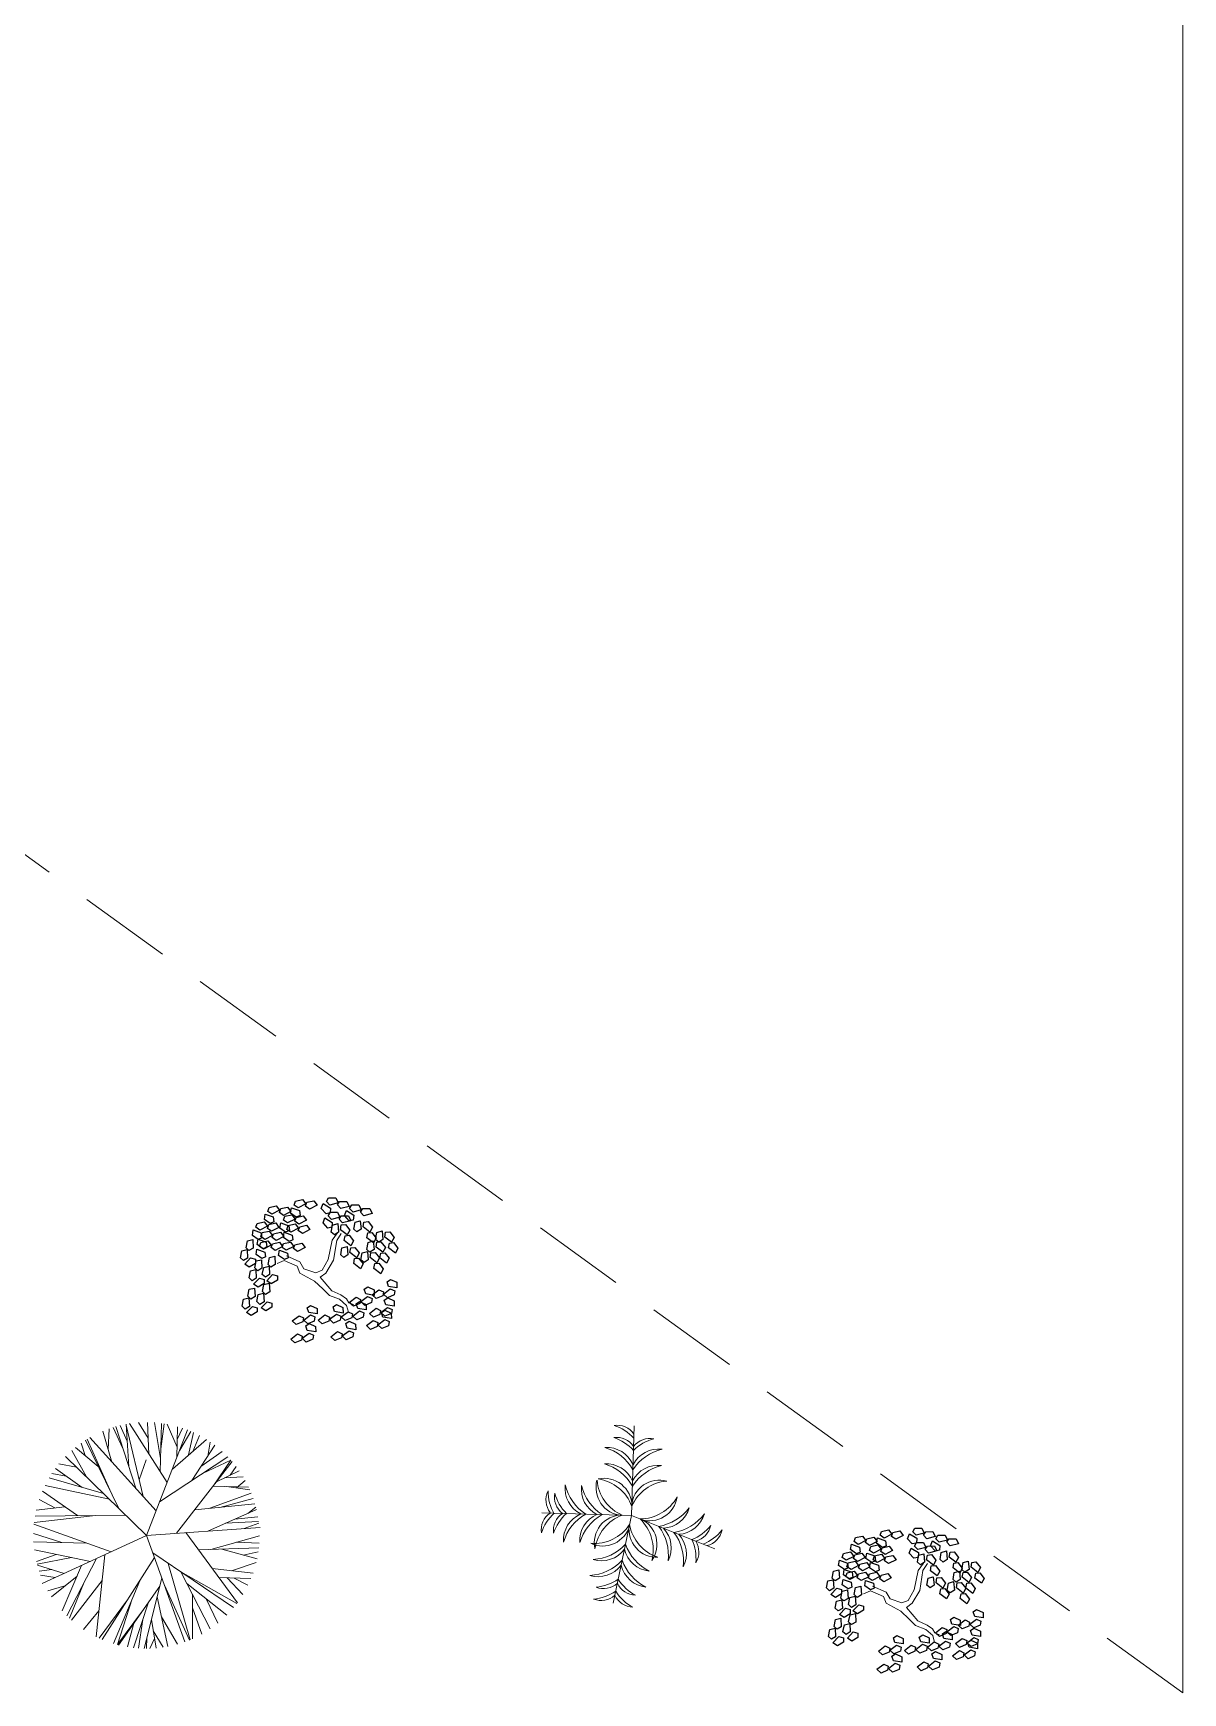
# Model space of a CAD drawing. Header units: millimetres. Extents: x 997 to 4249, y 599 to 1440.
# Drawn here: x 1885.3 to 1924.5, y 660.9 to 717.4 of the extents above; entities that cross this region are included whole.
import ezdxf

# ---------------------------------------------------------------- set-up
doc = ezdxf.new("R2010")
doc.units = ezdxf.units.MM
doc.linetypes.add('Continuo', pattern=[0])
doc.linetypes.add('DASHED', pattern=[19.05, 12.7, -6.35])
doc.layers.add('cercas existentes', color=18, linetype='Continuous')
doc.layers.add('taludes', color=9, linetype='Continuous')

# ---------------------------------------------------------------- blocks, each defined once
blk = doc.blocks.new('L', base_point=(1.368, 0.591))
at = {"linetype": 'Continuo'}
for p, q in [((1.281, 0.65), (1.312, 0.675)), ((1.294, 0.6), (1.281, 0.65)), ((1.312, 0.675), (1.342, 0.621)), ((1.342, 0.621), (1.322, 0.591)), ((1.275, 0.567), (1.306, 0.592)), ((1.288, 0.517), (1.275, 0.567)), ((1.317, 0.508), (1.288, 0.517)), ((1.322, 0.591), (1.294, 0.6)), ((1.306, 0.592), (1.336, 0.538)), ((1.336, 0.538), (1.317, 0.508)), ((1.337, 0.489), (1.356, 0.548)), ((1.376, 0.484), (1.337, 0.489)), ((1.356, 0.548), (1.391, 0.554)), ((1.404, 0.527), (1.376, 0.484)), ((1.391, 0.554), (1.404, 0.527))]:
    blk.add_line(p, q, dxfattribs=at)
blk = doc.blocks.new('gtfoods1')
at = {"layer": 'taludes', "linetype": 'Continuo', "lineweight": 5, "extrusion": (-0.012368, -0.016489, 0.999788)}
for p, q in [((-29.092, 14.738, 12.084), (-28.956, 15.395, 12.097)), ((-28.956, 15.395, 12.097), (-28.774, 15.645, 12.103)), ((-28.904, 14.718, 12.086), (-28.797, 15.39, 12.099)), ((-28.797, 15.39, 12.099), (-28.645, 15.628, 12.104)), ((-30.582, 14.704, 12.065), (-30.817, 14.603, 12.061)), ((-30.14, 14.514, 12.068), (-30.582, 14.704, 12.065)), ((-30.049, 14.66, 12.071), (-30.505, 14.863, 12.069)), ((-29.291, 14.379, 12.076), (-29.092, 14.738, 12.084)), ((-29.164, 14.281, 12.076), (-28.904, 14.718, 12.086)), ((-30.046, 14.282, 12.065), (-30.14, 14.514, 12.068)), ((-29.912, 14.426, 12.069), (-30.049, 14.66, 12.071)), ((-29.549, 14.01, 12.067), (-30.046, 14.282, 12.065)), ((-29.511, 14.292, 12.072), (-29.912, 14.426, 12.069)), ((-29.511, 14.292, 12.072), (-29.291, 14.379, 12.076)), ((-29.356, 14.139, 12.071), (-29.164, 14.281, 12.076)), ((-29.356, 14.139, 12.071), (-28.966, 13.681, 12.068)), ((-29.549, 14.01, 12.067), (-29.268, 13.744, 12.066)), ((-29.268, 13.744, 12.066), (-29.043, 13.521, 12.065)), ((-28.966, 13.681, 12.068), (-28.652, 13.536, 12.07)), ((-29.043, 13.521, 12.065), (-28.7, 13.389, 12.067)), ((-28.7, 13.389, 12.067), (-28.461, 13.179, 12.066)), ((-28.652, 13.536, 12.07), (-28.468, 13.409, 12.07)), ((-28.468, 13.409, 12.07), (-28.386, 13.271, 12.069)), ((-28.461, 13.179, 12.066), (-28.396, 12.948, 12.063)), ((-28.386, 13.271, 12.069), (-28.229, 13.212, 12.07)), ((-9.143, 3.504, 12.084), (-9.006, 4.161, 12.097)), ((-9.006, 4.161, 12.097), (-8.825, 4.411, 12.103)), ((-8.955, 3.484, 12.086), (-8.847, 4.156, 12.099)), ((-8.847, 4.156, 12.099), (-8.695, 4.394, 12.104)), ((-10.633, 3.47, 12.065), (-10.868, 3.37, 12.061)), ((-10.191, 3.281, 12.068), (-10.633, 3.47, 12.065)), ((-10.099, 3.426, 12.071), (-10.556, 3.629, 12.069)), ((-9.962, 3.192, 12.069), (-10.099, 3.426, 12.071)), ((-9.342, 3.146, 12.076), (-9.143, 3.504, 12.084)), ((-9.215, 3.047, 12.076), (-8.955, 3.484, 12.086)), ((-10.097, 3.048, 12.065), (-10.191, 3.281, 12.068)), ((-9.599, 2.776, 12.067), (-10.097, 3.048, 12.065)), ((-9.562, 3.058, 12.072), (-9.962, 3.192, 12.069)), ((-9.562, 3.058, 12.072), (-9.342, 3.146, 12.076)), ((-9.407, 2.905, 12.071), (-9.215, 3.047, 12.076)), ((-9.407, 2.905, 12.071), (-9.017, 2.447, 12.068)), ((-9.599, 2.776, 12.067), (-9.318, 2.511, 12.066)), ((-9.318, 2.511, 12.066), (-9.094, 2.288, 12.065)), ((-9.094, 2.288, 12.065), (-8.751, 2.155, 12.067)), ((-9.017, 2.447, 12.068), (-8.703, 2.302, 12.07)), ((-8.703, 2.302, 12.07), (-8.519, 2.175, 12.07)), ((-8.751, 2.155, 12.067), (-8.512, 1.945, 12.066)), ((-8.519, 2.175, 12.07), (-8.437, 2.037, 12.069)), ((-8.512, 1.945, 12.066), (-8.447, 1.714, 12.063)), ((-8.437, 2.037, 12.069), (-8.279, 1.978, 12.07))]:
    blk.add_line(p, q, dxfattribs=at)
at = {"layer": 'taludes', "lineweight": 5, "extrusion": (-0.01642, -0.01246, 0.999788)}
for p, q in [((-35.636, 6.957, 12.089), (-36.318, 9.056, 12.104)), ((-35.927, 8.566, 12.104), (-36.16, 9.097, 12.107)), ((-35.873, 7.685, 12.094), (-35.962, 9.138, 12.111)), ((-35.379, 6.674, 12.09), (-35.96, 9.103, 12.11)), ((-34.569, 7.153, 12.109), (-35.852, 9.157, 12.113)), ((-35.212, 8.661, 12.117), (-35.541, 9.191, 12.118)), ((-35.188, 8.121, 12.111), (-35.235, 9.201, 12.124)), ((-34.794, 7.974, 12.116), (-34.993, 9.191, 12.127)), ((-34.808, 7.526, 12.11), (-34.757, 9.166, 12.131)), ((-34.784, 8.304, 12.12), (-34.666, 9.153, 12.132)), ((-34.228, 8.355, 12.13), (-34.567, 9.136, 12.134)), ((-34.235, 8.009, 12.125), (-34.214, 9.053, 12.138)), ((-37.361, 8.074, 12.075), (-37.489, 8.497, 12.078)), ((-36.211, 6.272, 12.071), (-37.35, 8.591, 12.081)), ((-36.522, 6.903, 12.074), (-37.287, 8.631, 12.083)), ((-34.943, 6.194, 12.091), (-37.203, 8.681, 12.085)), ((-36.448, 7.85, 12.087), (-36.755, 8.904, 12.095)), ((-36.573, 8.281, 12.09), (-36.544, 8.984, 12.099)), ((-36.077, 8.314, 12.099), (-36.401, 9.031, 12.102)), ((-35.271, 5.354, 12.075), (-33.87, 8.945, 12.143)), ((-34.39, 7.612, 12.118), (-33.23, 8.615, 12.149)), ((-34.223, 8.613, 12.133), (-34.046, 9.001, 12.141)), ((-34.138, 8.257, 12.13), (-33.762, 8.892, 12.144)), ((-33.836, 8.091, 12.133), (-33.675, 8.854, 12.145)), ((-33.698, 8.21, 12.136), (-33.464, 8.75, 12.147)), ((-33.186, 8.055, 12.143), (-33.098, 8.528, 12.15)), ((-35.271, 5.354, 12.075), (-38.024, 8.041, 12.063)), ((-37.31, 7.344, 12.066), (-37.805, 8.248, 12.069)), ((-36.911, 7.696, 12.077), (-37.687, 8.348, 12.073)), ((-35.517, 7.249, 12.095), (-35.286, 7.927, 12.107)), ((-34.825, 6.496, 12.097), (-32.503, 8.025, 12.154)), ((-33.727, 7.219, 12.124), (-32.949, 8.421, 12.151)), ((-33.418, 7.696, 12.135), (-32.697, 8.213, 12.153)), ((-33.359, 7.461, 12.133), (-32.402, 7.917, 12.154)), ((-32.402, 7.917, 12.154), (-32.997, 7.036, 12.133)), ((-38, 7.374, 12.055), (-38.492, 7.458, 12.048)), ((-37.459, 6.989, 12.059), (-38.369, 7.635, 12.053)), ((-37.649, 7.675, 12.065), (-38.249, 7.789, 12.056)), ((-34.243, 5.427, 12.093), (-32.356, 7.864, 12.154)), ((-32.885, 7.18, 12.137), (-32.112, 7.55, 12.154)), ((-32.616, 7.309, 12.143), (-31.981, 7.348, 12.154)), ((-32.424, 7.4, 12.147), (-32.222, 7.7, 12.154)), ((-37.615, 6.028, 12.045), (-38.812, 6.857, 12.036)), ((-36.532, 6.585, 12.07), (-38.72, 7.058, 12.04)), ((-36.732, 6.78, 12.069), (-38.582, 7.313, 12.045)), ((-33.112, 6.277, 12.122), (-31.703, 6.791, 12.152)), ((-32.997, 7.036, 12.133), (-31.794, 7.001, 12.153)), ((-32.542, 7.022, 12.141), (-31.749, 6.902, 12.152)), ((-32.205, 6.971, 12.146), (-31.909, 7.224, 12.154)), ((-38.053, 6.331, 12.041), (-39.021, 6.211, 12.024)), ((-38.384, 6.29, 12.036), (-38.917, 6.581, 12.03)), ((-33.624, 6.225, 12.113), (-31.578, 6.431, 12.149)), ((-33.179, 5.502, 12.111), (-31.526, 6.236, 12.147)), ((-32.777, 6.31, 12.128), (-31.634, 6.608, 12.15)), ((-31.82, 6.105, 12.141), (-31.548, 6.321, 12.148)), ((-36.474, 4.798, 12.048), (-39.099, 5.738, 12.017)), ((-37.008, 6.034, 12.055), (-39.092, 5.799, 12.018)), ((-35.979, 6.045, 12.072), (-39.061, 6.013, 12.021)), ((-32.581, 5.767, 12.124), (-31.453, 5.83, 12.144)), ((-32.26, 5.91, 12.131), (-31.477, 5.99, 12.145)), ((-31.941, 5.59, 12.133), (-31.446, 5.769, 12.143)), ((-38.15, 5.114, 12.025), (-39.117, 5.424, 12.013)), ((-37.303, 5.095, 12.038), (-39.112, 5.136, 12.009)), ((-35.271, 5.354, 12.075), (-38.824, 3.714, 11.996)), ((-35.271, 5.354, 12.075), (-31.396, 5.629, 12.142)), ((-35.271, 5.354, 12.075), (-33.965, 1.734, 12.051)), ((-33.928, 5.449, 12.098), (-32.177, 3.067, 12.097)), ((-33.08, 4.881, 12.105), (-31.424, 5.338, 12.138)), ((-32.206, 5.122, 12.122), (-31.432, 5.095, 12.135)), ((-37.18, 4.473, 12.033), (-39.086, 4.862, 12.006)), ((-38.339, 4.709, 12.017), (-39.014, 4.465, 12.002)), ((-37.826, 4.604, 12.024), (-38.991, 4.376, 12.002)), ((-36.973, 4.568, 12.037), (-37.98, 2.622, 11.996)), ((-36.688, 4.7, 12.044), (-36.978, 1.906, 12.004)), ((-34.999, 4.6, 12.07), (-36.779, 1.815, 12.006)), ((-35.055, 4.757, 12.071), (-32.304, 2.904, 12.093)), ((-33.501, 4.868, 12.098), (-31.447, 4.931, 12.133)), ((-32.708, 4.892, 12.111), (-31.508, 4.554, 12.127)), ((-31.975, 4.685, 12.121), (-31.464, 4.799, 12.131)), ((-38.068, 4.063, 12.013), (-38.984, 4.347, 12.001)), ((-38.487, 4.193, 12.008), (-38.923, 4.144, 12)), ((-38.373, 3.922, 12.006), (-38.872, 4, 11.999)), ((-37.632, 3.971, 12.019), (-38.501, 3.265, 11.996)), ((-37.476, 4.336, 12.026), (-38.139, 2.79, 11.996)), ((-34.533, 4.405, 12.075), (-33.784, 1.805, 12.055)), ((-34.097, 4.111, 12.079), (-32.199, 3.036, 12.097)), ((-34.097, 4.111, 12.079), (-33.103, 2.175, 12.071)), ((-33.031, 4.229, 12.098), (-31.644, 4.068, 12.119)), ((-32.371, 4.153, 12.108), (-31.534, 4.437, 12.125)), ((-38.046, 3.635, 12.008), (-38.623, 3.467, 11.996)), ((-37.39, 3.762, 12.02), (-37.894, 2.54, 11.997)), ((-36.779, 3.822, 12.031), (-37.822, 2.475, 11.997)), ((-35.501, 3.814, 12.052), (-36.39, 1.673, 12.011)), ((-34.818, 3.628, 12.061), (-36.22, 1.626, 12.013)), ((-34.748, 3.905, 12.066), (-35.352, 1.507, 12.026)), ((-34.66, 3.66, 12.064), (-33.804, 1.797, 12.055)), ((-33.895, 3.718, 12.077), (-32.537, 2.646, 12.086)), ((-32.803, 3.919, 12.098), (-31.713, 3.89, 12.115)), ((-32.526, 3.911, 12.102), (-31.993, 3.34, 12.104)), ((-32.281, 3.905, 12.106), (-31.816, 3.66, 12.111)), ((-35.913, 3.169, 12.037), (-36.882, 1.861, 12.005)), ((-35.755, 3.203, 12.04), (-36.262, 1.645, 12.013)), ((-35.201, 3.082, 12.048), (-35.709, 1.531, 12.02)), ((-34.909, 3.27, 12.055), (-34.54, 1.576, 12.04)), ((-33.708, 3.355, 12.076), (-33.705, 1.839, 12.057)), ((-33.707, 2.892, 12.07), (-33.388, 1.998, 12.064)), ((-33.234, 3.196, 12.082), (-32.841, 2.371, 12.078)), ((-36.886, 2.793, 12.017), (-37.411, 2.157, 12)), ((-35.435, 2.748, 12.04), (-36.262, 1.645, 12.013)), ((-35.699, 2.371, 12.031), (-35.911, 1.56, 12.017)), ((-35.393, 2.496, 12.037), (-35.546, 1.516, 12.023)), ((-35.103, 2.498, 12.042), (-34.938, 1.521, 12.033)), ((-34.76, 2.588, 12.049), (-34.216, 1.654, 12.046)), ((-35.262, 1.867, 12.032), (-35.275, 1.506, 12.027)), ((-34.994, 1.85, 12.036), (-35.155, 1.508, 12.029)), ((-35.037, 2.11, 12.038), (-34.706, 1.548, 12.037))]:
    blk.add_line(p, q, dxfattribs=at)
at = {"layer": 'taludes', "linetype": 'Continuous', "lineweight": 5}
for p in [(-18.672, 9.082, 12.071), (-21.813, 6.125, 12.071), (-19.384, 3.046, 12.071), (-15.93, 4.903, 12.071)]:
    blk.add_line(p, (-18.764, 6.033, 12.071), dxfattribs=at)
at = {"layer": 'taludes', "linetype": 'Continuous', "lineweight": 5, "ltscale": 1.5}
blk.add_lwpolyline([(-0.004, 694.631), (0, 0)], dxfattribs=at)
at = {"layer": 'taludes', "linetype": 'DASHED', "lineweight": 5, "ltscale": 0.25}
blk.add_lwpolyline([(0, 0), (-166.893, 120.779), (-198.481, 138.664), (-206.292, 144.271), (-240.409, 161.989), (-250.491, 162.784), (-255.881, 164.617), (-262.783, 165.519), (-267.413, 167.477), (-278.409, 170.104), (-300.406, 173.297), (-310.753, 169.861), (-320.828, 172.706), (-341.375, 180.171)], dxfattribs=at)
at = {"layer": 'taludes', "linetype": 'Continuous', "lineweight": 5}
for centre, radius, start, end in [((-19.26, 8.402, 12.071), 0.704, 34.5568, 97.8912), ((-19.856, 7.595, 12.071), 1.585, 42.3431, 71.6462), ((-19.273, 7.986, 12.071), 0.704, 34.5568, 97.8912), ((-19.868, 7.179, 12.071), 1.585, 42.3431, 71.6462), ((-17.592, 7.11, 12.071), 1.585, 104.8875, 134.1905), ((-18.138, 7.951, 12.071), 0.704, 78.6425, 141.9769), ((-19.606, 7.372, 12.071), 0.975, 23.5157, 93.6605), ((-20.138, 6.779, 12.071), 1.635, 29.638, 73.3034), ((-17.347, 6.695, 12.071), 1.635, 103.2303, 146.8956), ((-17.843, 7.319, 12.071), 0.975, 82.8731, 153.0179), ((-19.623, 6.817, 12.071), 0.975, 23.5157, 93.6605), ((-20.155, 6.225, 12.071), 1.635, 29.638, 73.3034), ((-17.364, 6.14, 12.071), 1.635, 103.2303, 146.8956), ((-17.859, 6.764, 12.071), 0.975, 82.8731, 153.0179), ((-20.971, 6.558, 12.071), 0.704, 154.0494, 217.3837), ((-20.019, 6.874, 12.071), 1.585, 180.2943, 209.5974), ((-20.683, 6.658, 12.071), 0.704, 168.6425, 231.9769), ((-19.842, 7.204, 12.071), 1.585, 194.8875, 224.1905), ((-20.05, 6.954, 12.071), 0.975, 172.8731, 243.0179), ((-19.426, 7.449, 12.071), 1.635, 193.2303, 236.8956), ((-19.496, 6.937, 12.071), 0.975, 172.8731, 243.0179), ((-18.872, 7.432, 12.071), 1.635, 193.2303, 236.8956), ((-19.021, 6.983, 12.071), 0.951, 164.6323, 264.8409), ((-18.505, 7.362, 12.071), 1.438, 185.079, 246.6004), ((-19.697, 6.346, 12.071), 0.951, 1.6928, 101.9014), ((-20.107, 5.854, 12.071), 1.438, 19.9333, 81.4546), ((-17.814, 6.289, 12.071), 0.951, 74.6323, 174.8409), ((-17.435, 5.773, 12.071), 1.438, 95.079, 156.6004), ((-18.472, 7.355, 12.071), 1.438, 269.9333, 331.4546), ((-18.15, 6.802, 12.071), 0.951, 251.6928, 351.9014), ((-18.108, 7.274, 12.071), 1.635, 279.638, 323.3034), ((-17.733, 6.571, 12.071), 0.975, 273.5157, 343.6605), ((-21.133, 5.536, 12.071), 0.704, 124.5568, 187.8912), ((-20.326, 4.941, 12.071), 1.585, 132.3431, 161.6462), ((-20.717, 5.524, 12.071), 0.704, 124.5568, 187.8912), ((-19.91, 4.928, 12.071), 1.585, 132.3431, 161.6462), ((-20.104, 5.191, 12.071), 0.975, 113.5157, 183.6605), ((-19.511, 4.659, 12.071), 1.635, 119.638, 163.3034), ((-19.549, 5.174, 12.071), 0.975, 113.5157, 183.6605), ((-18.956, 4.642, 12.071), 1.635, 119.638, 163.3034), ((-20.028, 6.519, 12.071), 1.438, 265.079, 326.6004), ((-19.744, 5.945, 12.071), 0.951, 244.6323, 344.8409), ((-19.078, 5.1, 12.071), 0.951, 91.6928, 191.9014), ((-18.586, 4.69, 12.071), 1.438, 109.9333, 171.4546), ((-17.9, 5.562, 12.071), 0.951, 171.6928, 271.9014), ((-17.411, 5.975, 12.071), 1.438, 189.9333, 251.4546), ((-19.462, 4.872, 12.071), 1.438, 345.079, 46.6004), ((-18.848, 5.052, 12.071), 0.951, 324.6323, 64.8409), ((-19.141, 4.68, 12.071), 1.635, 353.2303, 36.8956), ((-17.592, 7.068, 12.071), 1.635, 279.638, 323.3034), ((-17.217, 6.366, 12.071), 0.975, 273.5157, 343.6605), ((-17.309, 6.678, 12.071), 1.585, 292.3431, 321.6462), ((-16.754, 5.842, 12.071), 0.704, 284.5568, 347.8912), ((-18.386, 4.932, 12.071), 0.975, 332.8731, 43.0179), ((-18.626, 4.475, 12.071), 1.635, 353.2303, 36.8956), ((-17.87, 4.727, 12.071), 0.975, 332.8731, 43.0179), ((-18.152, 4.563, 12.071), 1.585, 354.8875, 24.1905), ((-17.175, 4.788, 12.071), 0.704, 328.6425, 31.9769), ((-16.922, 6.524, 12.071), 1.585, 292.3431, 321.6462), ((-16.368, 5.688, 12.071), 0.704, 284.5568, 347.8912), ((-20.161, 6.169, 12.071), 1.635, 273.2303, 316.8956), ((-18.055, 5.11, 12.071), 0.975, 193.5157, 263.6605), ((-17.428, 5.602, 12.071), 1.635, 199.638, 243.3034), ((-20.274, 5.626, 12.071), 1.635, 273.2303, 316.8956), ((-19.895, 4.926, 12.071), 0.975, 252.8731, 323.0179), ((-18.167, 4.567, 12.071), 0.975, 193.5157, 263.6605), ((-17.541, 5.058, 12.071), 1.635, 199.638, 243.3034), ((-20.19, 4.767, 12.071), 1.585, 274.8875, 304.1905), ((-20.105, 5.175, 12.071), 1.585, 274.8875, 304.1905), ((-19.714, 4.251, 12.071), 0.704, 248.6425, 311.9769), ((-17.96, 4.304, 12.071), 1.585, 212.3431, 241.6462), ((-18.602, 4.021, 12.071), 0.704, 204.5568, 267.8912), ((-17.875, 4.712, 12.071), 1.585, 212.3431, 241.6462), ((-19.798, 3.844, 12.071), 0.704, 248.6425, 311.9769), ((-18.687, 3.613, 12.071), 0.704, 204.5568, 267.8912)]:
    blk.add_arc(centre, radius, start, end, dxfattribs=at)
at = {"layer": 'taludes', "lineweight": 5}
blk.add_arc((-19.782, 5.469, 12.071), 0.975, 252.8731, 323.0179, dxfattribs=at)
at = {"layer": 'taludes', "linetype": 'Continuo', "lineweight": 5, "extrusion": (-0.012368, -0.016489, 0.999788)}
for p, xscale, yscale, zscale, rotation in [((-34.279, -5.304, 12.198), 4.693247905292083, 4.693247905292083, 4.693247905292083, 305.0710582407918), ((-33.697, -4.598, 12.198), 4.693247905292083, 4.693247905292083, 4.693247905292083, 305.0710582407918), ((-32.892, -3.934, 12.198), 4.693247904986873, 4.693247904986873, 4.693247904986873, 292.8731664010561), ((-32.553, -4.29, 12.198), 4.693247904986873, 4.693247904986873, 4.693247904986873, 292.8731664010561), ((-32.117, -3.654, 12.198), 4.693247904986873, 4.693247904986873, 4.693247904986873, 292.8731664010561), ((-34.281, -5.981, 12.198), 4.693247905292083, 4.693247905292083, 4.693247905292083, 305.0710582407918), ((-33.678, -5.228, 12.198), 4.693247905292083, 4.693247905292083, 4.693247905292083, 305.0710582407918), ((-33.394, -5.407, 12.198), 4.693247905292083, 4.693247905292083, 4.693247905292083, 305.0710582407918), ((-32.246, -4.602, 12.198), 4.693247905158423, 4.693247905158423, 4.693247905158423, 240.0875733262941), ((-31.689, -4.062, 12.198), 4.693247905158423, 4.693247905158423, 4.693247905158423, 240.0875733262941), ((-30.888, -3.895, 12.198), 4.693247905158423, 4.693247905158423, 4.693247905158423, 240.0875733262941), ((-34.24, -6.743, 12.198), 4.693247905007419, 4.693247905007419, 4.693247905007419, 11.23182489907098), ((-33.79, -6.428, 12.198), 4.693247905292083, 4.693247905292083, 4.693247905292083, 305.0710582407918), ((-33.96, -6.135, 12.198), 4.693247905292083, 4.693247905292083, 4.693247905292083, 305.0710582407918), ((-33.156, -5.998, 12.198), 4.693247905292083, 4.693247905292083, 4.693247905292083, 305.0710582407918), ((-31.52, -5.032, 12.198), 4.693247905158423, 4.693247905158423, 4.693247905158423, 240.0875733262941), ((-30.923, -4.349, 12.198), 4.693247905158423, 4.693247905158423, 4.693247905158423, 240.0875733262941), ((-33.592, -7.113, 12.198), 4.693247905007419, 4.693247905007419, 4.693247905007419, 11.23182489907098), ((-33.303, -6.745, 12.198), 4.693247905007419, 4.693247905007419, 4.693247905007419, 11.23182489907098), ((-30.867, -4.755, 12.198), 4.693247905158423, 4.693247905158423, 4.693247905158423, 240.0875733262941), ((-33.199, -8.024, 12.198), 4.693247905007419, 4.693247905007419, 4.693247905007419, 11.23182489907098), ((-32.898, -7.598, 12.198), 4.693247905007419, 4.693247905007419, 4.693247905007419, 11.23182489907098), ((-30.569, -5.683, 12.198), 4.693247904105663, 4.693247904105663, 4.693247904105663, 135.1959007807611), ((-30.105, -5.011, 12.198), 4.693247904105663, 4.693247904105663, 4.693247904105663, 135.1959007807611), ((-31.747, -7.35, 12.198), 4.693247904105663, 4.693247904105663, 4.693247904105663, 135.1959007807611), ((-31.057, -6.8, 12.198), 4.693247904105663, 4.693247904105663, 4.693247904105663, 135.1959007807611), ((-30.495, -6.241, 12.198), 4.693247904105663, 4.693247904105663, 4.693247904105663, 135.1959007807611), ((-29.63, -5.963, 12.198), 4.693247904105663, 4.693247904105663, 4.693247904105663, 135.1959007807611), ((-29.8, -5.571, 12.198), 4.693247904105663, 4.693247904105663, 4.693247904105663, 135.1959007807611), ((-31.414, -7.875, 12.198), 4.693247904105663, 4.693247904105663, 4.693247904105663, 135.1959007807611), ((-30.372, -6.995, 12.198), 4.693247904105663, 4.693247904105663, 4.693247904105663, 135.1959007807611), ((-10.192, -0.951, 12.137), 4.693247904986873, 4.693247904986873, 4.693247904986873, 292.8731664010561), ((-11.58, -2.32, 12.137), 4.693247905292083, 4.693247905292083, 4.693247905292083, 305.0710582407918), ((-10.998, -1.615, 12.137), 4.693247905292083, 4.693247905292083, 4.693247905292083, 305.0710582407918), ((-9.854, -1.307, 12.137), 4.693247904986873, 4.693247904986873, 4.693247904986873, 292.8731664010561), ((-9.417, -0.671, 12.137), 4.693247904986873, 4.693247904986873, 4.693247904986873, 292.8731664010561), ((-11.581, -2.997, 12.137), 4.693247905292083, 4.693247905292083, 4.693247905292083, 305.0710582407918), ((-10.979, -2.245, 12.137), 4.693247905292083, 4.693247905292083, 4.693247905292083, 305.0710582407918), ((-10.694, -2.424, 12.137), 4.693247905292083, 4.693247905292083, 4.693247905292083, 305.0710582407918), ((-9.547, -1.618, 12.137), 4.693247905158423, 4.693247905158423, 4.693247905158423, 240.0875733262941), ((-8.99, -1.079, 12.137), 4.693247905158423, 4.693247905158423, 4.693247905158423, 240.0875733262941), ((-8.188, -0.912, 12.137), 4.693247905158423, 4.693247905158423, 4.693247905158423, 240.0875733262941), ((-11.54, -3.76, 12.137), 4.693247905007419, 4.693247905007419, 4.693247905007419, 11.23182489907098), ((-11.091, -3.444, 12.137), 4.693247905292083, 4.693247905292083, 4.693247905292083, 305.0710582407918), ((-11.261, -3.151, 12.137), 4.693247905292083, 4.693247905292083, 4.693247905292083, 305.0710582407918), ((-10.456, -3.015, 12.137), 4.693247905292083, 4.693247905292083, 4.693247905292083, 305.0710582407918), ((-8.821, -2.049, 12.137), 4.693247905158423, 4.693247905158423, 4.693247905158423, 240.0875733262941), ((-8.223, -1.365, 12.137), 4.693247905158423, 4.693247905158423, 4.693247905158423, 240.0875733262941), ((-10.892, -4.129, 12.137), 4.693247905007419, 4.693247905007419, 4.693247905007419, 11.23182489907098), ((-10.603, -3.761, 12.137), 4.693247905007419, 4.693247905007419, 4.693247905007419, 11.23182489907098), ((-8.168, -1.771, 12.137), 4.693247905158423, 4.693247905158423, 4.693247905158423, 240.0875733262941), ((-7.406, -2.027, 12.137), 4.693247904105663, 4.693247904105663, 4.693247904105663, 135.1959007807611), ((-10.5, -5.041, 12.137), 4.693247905007419, 4.693247905007419, 4.693247905007419, 11.23182489907098), ((-10.199, -4.615, 12.137), 4.693247905007419, 4.693247905007419, 4.693247905007419, 11.23182489907098), ((-7.87, -2.699, 12.137), 4.693247904105663, 4.693247904105663, 4.693247904105663, 135.1959007807611), ((-9.048, -4.367, 12.137), 4.693247904105663, 4.693247904105663, 4.693247904105663, 135.1959007807611), ((-8.357, -3.816, 12.137), 4.693247904105663, 4.693247904105663, 4.693247904105663, 135.1959007807611), ((-7.796, -3.257, 12.137), 4.693247904105663, 4.693247904105663, 4.693247904105663, 135.1959007807611), ((-6.931, -2.98, 12.137), 4.693247904105663, 4.693247904105663, 4.693247904105663, 135.1959007807611), ((-7.1, -2.588, 12.137), 4.693247904105663, 4.693247904105663, 4.693247904105663, 135.1959007807611), ((-8.715, -4.892, 12.137), 4.693247904105663, 4.693247904105663, 4.693247904105663, 135.1959007807611), ((-7.673, -4.011, 12.137), 4.693247904105663, 4.693247904105663, 4.693247904105663, 135.1959007807611)]:
    blk.add_blockref('L', p, dxfattribs=dict(at, xscale=xscale, yscale=yscale, zscale=zscale, rotation=rotation))

msp = doc.modelspace()

# ---------------------------------------------------------------- block references
at = {"layer": 'cercas existentes', "color": 1}
msp.add_blockref('gtfoods1', (1924.454, 660.921), dxfattribs=at)

doc.saveas('drawing.dxf')
